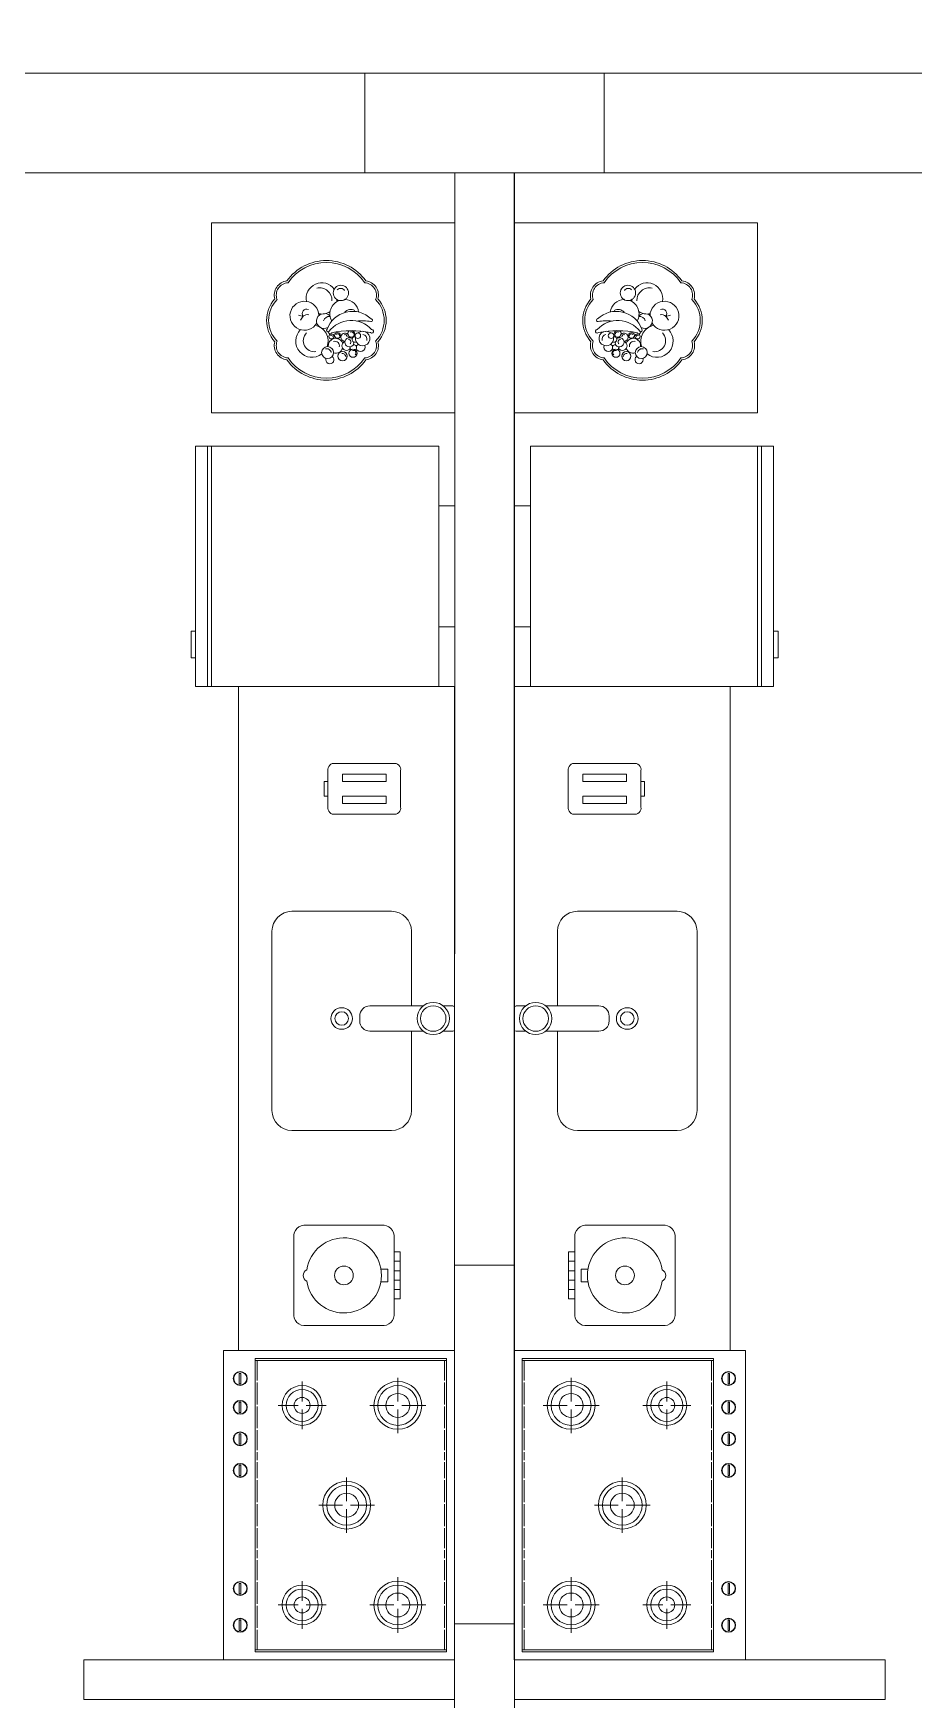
# Model space of a CAD drawing. Header units: millimetres. Extents: x 2878 to 6301, y 540 to 1980.
# Drawn here: x 2928.988 to 2931.197, y 824.625 to 828.806 of the extents above; entities that cross this region are included whole.
import ezdxf

# ---------------------------------------------------------------- set-up
doc = ezdxf.new("R2010")
doc.units = ezdxf.units.MM
doc.header["$LTSCALE"] = 4
for name, color, linetype, lineweight in [('ALVENARIA', 4, 'Continuous', 20), ('COTAS', 35, 'Continuous', 5), ('fino', 2, 'Continuous', 9), ('PILAR', 1, 'Continuous', 5), ('PORTA', 2, 'Continuous', 20)]:
    doc.layers.add(name, color=color, linetype=linetype, lineweight=lineweight)

# ---------------------------------------------------------------- blocks, each defined once
blk = doc.blocks.new('geladeira')
at = {"layer": 'fino'}
for p, q in [((-2.3921, -0.864), (-2.3921, -0.2611)), ((-2.3921, -0.2611), (-1.7821, -0.2611)), ((-2.3621, -0.864), (-2.3621, -0.2611)), ((-2.3521, -0.864), (-2.3521, -0.2611)), ((-1.7821, -0.864), (-1.7821, -0.2611)), ((-1.7821, -0.4111), (-1.7421, -0.4111)), ((-1.7421, -0.714), (-1.7421, -0.4111)), ((-1.7421, -0.714), (-1.7821, -0.714)), ((-1.7821, -0.864), (-2.3921, -0.864))]:
    blk.add_line(p, q, dxfattribs=at)
at = {"layer": 'fino', "linetype": 'Continuous'}
for p, q in [((-2.4034, -0.3332), (-2.4034, -0.3997)), ((-2.3921, -0.3332), (-2.4034, -0.3332)), ((-2.4034, -0.3997), (-2.3921, -0.3997))]:
    blk.add_line(p, q, dxfattribs=at)
blk = doc.blocks.new('liquidificador001')
at = {"linetype": 'Continuous'}
for p, q in [((-3, 4), (3, 4)), ((-4, -3), (-4, 3)), ((4, 3), (4, -3)), ((-0.5, -2.96003), (-0.5, -3.5)), ((-0.5, -3.5), (0.5, -3.5)), ((0.5, -3.5), (0.5, -2.96003)), ((3, -4), (-3, -4)), ((-1.875, -4.5), (-1.875, -4)), ((-1.875, -4.5), (1.875, -4.5)), ((-1.125, -4.5), (-1.125, -4)), ((-0.375, -4), (-0.375, -4.5)), ((0.375, -4.5), (0.375, -4)), ((1.125, -4), (1.125, -4.5)), ((1.875, -4.5), (1.875, -4))]:
    blk.add_line(p, q, dxfattribs=at)
blk.add_circle((0, 0), 0.75, dxfattribs=at)
for centre, radius, start, end in [((-3.125, 3.125), 0.88388, 81.8699, 188.1301), ((3.125, 3.125), 0.88388, 351.8699, 98.1301), ((0, 0), 3, 98.62088, 81.31995), ((0, 2.75), 0.5, 25.58079, 154.1068), ((-3.125, -3.125), 0.88388, 171.8699, 278.1301), ((3.125, -3.125), 0.88388, 261.8699, 8.130102)]:
    blk.add_arc(centre, radius, start, end, dxfattribs=at)
blk = doc.blocks.new('torradeira001')
at = {"linetype": 'Continuous'}
for p, q in [((-2, 0.5), (-2, -4.5)), ((-1, 1.5), (7, 1.5)), ((0, 0), (0, -1)), ((6, 0), (0, 0)), ((6, -1), (6, 0)), ((8, 0.5), (8, -4.5)), ((0, -1), (6, -1)), ((8, -1), (8.5, -1)), ((8.5, -1), (8.5, -3)), ((0, -3), (0, -4)), ((6, -3), (0, -3)), ((0, -4), (6, -4)), ((6, -4), (6, -3)), ((8.5, -3), (8, -3)), ((7, -5.5), (-1, -5.5))]:
    blk.add_line(p, q, dxfattribs=at)
for centre, start, end in [((-1.125, 0.625), 81.8699, 188.1301), ((7.125, 0.625), 351.8699, 98.1301), ((-1.125, -4.625), 171.8699, 278.1301), ((7.125, -4.625), 261.8699, 8.1301)]:
    blk.add_arc(centre, 0.884, start, end, dxfattribs=at)
blk = doc.blocks.new('FRUTEIRA')
for points in [[(-0.1293, -0.2036, 0.464622), (-0.099, -0.249, 0.515229), (0.099, -0.249, 0.464622), (0.1293, -0.2036, 0.385564), (0.1293, -0.0964, 0.464622), (0.099, -0.051, 0.515229), (-0.099, -0.051, 0.464622), (-0.1293, -0.0964, 0.385564)], [(-0.1236, -0.2023, 0.514772), (-0.0962, -0.2442, 0.527868), (0.0962, -0.2442, 0.514772), (0.1236, -0.2023, 0.408), (0.1236, -0.0977, 0.514772), (0.0962, -0.0558, 0.527868), (-0.0962, -0.0558, 0.514772), (-0.1236, -0.0977, 0.408)], [(0.1135, -0.1731, 0.466248), (0.0062, -0.1781, 1.2349), (0.0128, -0.1814, -0.107322), (0.1108, -0.1809, 1.512351)]]:
    blk.add_lwpolyline(points, format="xyb", close=True)
for points in [[(0.0199, -0.0717, 0.800509), (-0.05, -0.1025, 0.800509)], [(-0.0131, -0.134, 1.061423), (0.0035, -0.1679, 1.061423)], [(0.0062, -0.1781, -0.907273), (0.0016, -0.1725, -0.543155), (0.1126, -0.1463, -1.038224), (0.1115, -0.1532, 0.085615), (0.0764, -0.152, 0.085615)]]:
    blk.add_lwpolyline(points, format="xyb")
for centre, radius in [((0.0365, -0.0813), 0.0192), ((0.0125, -0.1902), 0.00641), ((0.0276, -0.1877), 0.00725), ((0.0788, -0.1886), 0.00695), ((0.0031, -0.231), 0.015), ((0.0406, -0.2399), 0.0116), ((0.0667, -0.2326), 0.0102)]:
    blk.add_circle(centre, radius)
for centre, radius, start, end in [((-0.0166, -0.0993), 0.0307, 357.3787, 103.7047), ((0.0357, -0.0816), 0.0119, 34.0385, 134.155), ((-0.0551, -0.1384), 0.0363, 0.8768, 329.4845), ((-0.0496, -0.1326), 0.0111, 65.4345, 220.7979), ((0.045, -0.1341), 0.0363, 110.3069, 209.4826), ((0.0074, -0.1027), 0.0193, 359.9016, 15.7922), ((-0.0116, -0.0949), 0.0392, 348.5561, 355.1835), ((0.045, -0.1341), 0.0363, 7.7212, 87.8046), ((0.0611, -0.141), 0.0185, 57.5119, 142.4941), ((-0.0548, -0.1032), 0.0368, 245.2812, 265.0393), ((0.0046, -0.1957), 0.0839, 138.2504, 146.2914), ((-0.0472, -0.1517), 0.0161, 78.1944, 132.3906), ((-0.0363, -0.2022), 0.0406, 340.0127, 78.2097), ((-0.0116, -0.0949), 0.0392, 258.7961, 302.0807), ((0.0083, -0.1561), 0.0161, 86.9605, 162.1237), ((-0.0058, -0.1514), 0.0189, 37.2996, 79.0856), ((-0.0058, -0.1514), 0.0189, 357.2889, 0.5318), ((-0.0363, -0.2022), 0.0406, 134.726, 307.4942), ((-0.0304, -0.2012), 0.0276, 134.8265, 279.0522), ((0.0232, -0.2138), 0.0187, 20.4895, 187.1705), ((0.0122, -0.1901), 0.00304, 355.6319, 138.7218), ((0.0216, -0.2136), 0.0112, 344.2711, 108.304), ((0.0275, -0.1893), 0.00542, 7.5949, 131.312), ((0.0464, -0.192), 0.0102, 351.216, 272.0799), ((0.0503, -0.2138), 0.0116, 108.3512, 325.436), ((0.0463, -0.1912), 0.00546, 1.1962, 109.4412), ((0.058, -0.2051), 0.0116, 54.0612, 337.2387), ((0.0622, -0.1838), 0.00855, 112.6029, 187.9305), ((0.055, -0.2045), 0.00643, 312.1823, 88.9486), ((0.0622, -0.1838), 0.00855, 227.0482, 67.8409), ((0.0625, -0.1844), 0.00563, 359.8541, 122.6908), ((0.0713, -0.1982), 0.00695, 80.8542, 302.4788), ((0.0745, -0.2068), 0.00641, 159.9709, 329.7948), ((0.091, -0.1956), 0.0182, 170.8289, 130.2443), ((0.0896, -0.1972), 0.0119, 344.2982, 79.7385), ((0.0008, -0.2329), 0.0117, 9.1531, 106.8622), ((0.0087, -0.2486), 0.0102, 162.0547, 53.5948), ((0.0232, -0.2138), 0.0187, 253.8735, 339.6021), ((0.04, -0.2421), 0.00881, 5.4146, 100.3797), ((0.0675, -0.218), 0.00802, 169.6672, 225.1742), ((0.0679, -0.2318), 0.00641, 313.2515, 111.3257), ((0.0675, -0.218), 0.00802, 79.4268, 83.1422), ((0.0675, -0.218), 0.00802, 308.3448, 37.0284), ((0.0856, -0.2167), 0.0116, 162.5606, 165.4157), ((0.0856, -0.2167), 0.0116, 203.0028, 19.032)]:
    blk.add_arc(centre, radius, start, end)
blk = doc.blocks.new('P90D')
for points in [[(-0.025, 0.15), (-0.025, 1), (-0.055, 1), (-0.055, 0.15)], [(-0.9, 0.15), (-0.875, 0.15), (-0.875, 0.1), (-0.85, 0.1), (-0.85, 0), (-0.9, 0)], [(0, 0.15), (-0.025, 0.15), (-0.025, 0.1), (-0.05, 0.1), (-0.05, 0), (0, 0)]]:
    blk.add_lwpolyline(points, close=True)
blk = doc.blocks.new('PILAR')
at = {"layer": 'PILAR', "ltscale": 0.01}
blk.add_lwpolyline([(-0.15, 0), (0.1, 0), (0.1, -0.6), (-0.15, -0.6)], close=True, dxfattribs=at)

msp = doc.modelspace()

# ---------------------------------------------------------------- linework, layer by layer
at = {"layer": 'ALVENARIA'}
for p, q in [((2930.1953, 828.7062), (2928.7942, 828.7063)), ((2930.0447, 828.7062), (2931.4448, 828.7063)), ((2930.0453, 828.4562), (2928.2644, 828.4563)), ((2930.045, 822.2053), (2930.0454, 828.4562)), ((2930.1947, 828.4562), (2931.9757, 828.4563)), ((2930.195, 822.2053), (2930.1954, 828.4562))]:
    msp.add_line(p, q, dxfattribs=at)
at = {"layer": 'ALVENARIA', "ltscale": 200}
for p, q in [((2930.0451, 824.7253), (2930.0453, 828.4562)), ((2930.1949, 824.7253), (2930.1947, 828.4562)), ((2929.115, 824.7253), (2930.0451, 824.7253)), ((2929.115, 824.7253), (2929.115, 824.6253)), ((2931.125, 824.7253), (2930.1949, 824.7253)), ((2931.125, 824.7253), (2931.125, 824.6253)), ((2929.115, 824.6253), (2930.0451, 824.6253)), ((2930.0451, 824.0253), (2930.0451, 824.6253)), ((2931.125, 824.6253), (2930.1949, 824.6253))]:
    msp.add_line(p, q, dxfattribs=at)
at = {"layer": 'COTAS'}
for p, q in [((2929.4351, 828.3309), (2930.0453, 828.3309)), ((2930.8049, 828.3309), (2930.1947, 828.3309)), ((2929.4351, 827.8544), (2930.0453, 827.8544)), ((2930.8049, 827.8544), (2930.1948, 827.8544)), ((2929.6369, 826.6035), (2929.8869, 826.6035)), ((2930.6032, 826.6035), (2930.3532, 826.6035)), ((2929.5869, 826.1035), (2929.5869, 826.5535)), ((2929.9369, 826.5535), (2929.9369, 826.3661)), ((2930.3032, 826.5535), (2930.3032, 826.3661)), ((2930.6532, 826.1035), (2930.6532, 826.5535)), ((2929.9663, 826.3661), (2929.8329, 826.3661)), ((2930.0408, 826.3661), (2930.0167, 826.3661)), ((2930.0451, 826.3069), (2930.0451, 826.3618)), ((2930.1949, 826.3069), (2930.1949, 826.3618)), ((2930.1992, 826.3661), (2930.2234, 826.3661)), ((2930.2737, 826.3661), (2930.4071, 826.3661)), ((2929.8073, 826.3405), (2929.8073, 826.3283)), ((2930.4328, 826.3405), (2930.4328, 826.3283)), ((2929.8329, 826.3026), (2929.9663, 826.3026)), ((2929.9369, 826.3026), (2929.9369, 826.1035)), ((2930.0167, 826.3026), (2930.0408, 826.3026)), ((2930.2234, 826.3026), (2930.1992, 826.3026)), ((2930.4071, 826.3026), (2930.2737, 826.3026)), ((2930.3032, 826.3026), (2930.3032, 826.1035)), ((2929.8869, 826.0535), (2929.6369, 826.0535)), ((2930.3532, 826.0535), (2930.6032, 826.0535)), ((2929.5451, 824.7453), (2929.5451, 825.4813)), ((2929.5451, 825.4813), (2930.0251, 825.4813)), ((2930.0251, 825.4813), (2930.0251, 824.7453)), ((2930.2149, 825.4813), (2930.2149, 824.7453)), ((2930.6949, 825.4813), (2930.2149, 825.4813)), ((2930.6949, 824.7453), (2930.6949, 825.4813)), ((2929.509, 825.4441), (2929.505, 825.4441)), ((2929.505, 825.4441), (2929.505, 825.4181)), ((2929.509, 825.4181), (2929.509, 825.4441)), ((2929.5501, 825.426), (2929.5501, 825.4763)), ((2930.0201, 825.4763), (2930.0201, 825.426)), ((2930.2199, 825.4763), (2930.2199, 825.426)), ((2930.6899, 825.426), (2930.6899, 825.4763)), ((2930.7311, 825.4181), (2930.7311, 825.4441)), ((2930.7311, 825.4441), (2930.7351, 825.4441)), ((2930.7351, 825.4441), (2930.7351, 825.4181)), ((2929.505, 825.4181), (2929.509, 825.4181)), ((2929.5501, 825.3661), (2929.5501, 825.421)), ((2930.0201, 825.421), (2930.0201, 825.3661)), ((2930.2199, 825.421), (2930.2199, 825.3661)), ((2930.6899, 825.3661), (2930.6899, 825.421)), ((2930.7351, 825.4181), (2930.7311, 825.4181)), ((2929.509, 825.3716), (2929.505, 825.3716)), ((2929.505, 825.3716), (2929.505, 825.3456)), ((2929.509, 825.3456), (2929.509, 825.3716)), ((2929.5501, 825.3062), (2929.5501, 825.3611)), ((2930.0201, 825.3611), (2930.0201, 825.3062)), ((2930.2199, 825.3611), (2930.2199, 825.3062)), ((2930.6899, 825.3062), (2930.6899, 825.3611)), ((2930.7311, 825.3456), (2930.7311, 825.3716)), ((2930.7311, 825.3716), (2930.7351, 825.3716)), ((2930.7351, 825.3716), (2930.7351, 825.3456)), ((2929.505, 825.3456), (2929.509, 825.3456)), ((2930.7351, 825.3456), (2930.7311, 825.3456)), ((2929.509, 825.2925), (2929.505, 825.2925)), ((2929.505, 825.2925), (2929.505, 825.2665)), ((2929.509, 825.2665), (2929.509, 825.2925)), ((2929.5501, 825.2509), (2929.5501, 825.3012)), ((2930.0201, 825.3012), (2930.0201, 825.2509)), ((2930.2199, 825.3012), (2930.2199, 825.2509)), ((2930.6899, 825.2509), (2930.6899, 825.3012)), ((2930.7311, 825.2665), (2930.7311, 825.2925)), ((2930.7311, 825.2925), (2930.7351, 825.2925)), ((2930.7351, 825.2925), (2930.7351, 825.2665)), ((2929.505, 825.2665), (2929.509, 825.2665)), ((2929.5501, 825.2259), (2929.5501, 825.2459)), ((2930.0201, 825.2459), (2930.0201, 825.2259)), ((2930.2199, 825.2459), (2930.2199, 825.2259)), ((2930.6899, 825.2259), (2930.6899, 825.2459)), ((2930.7351, 825.2665), (2930.7311, 825.2665)), ((2929.509, 825.2134), (2929.505, 825.2134)), ((2929.505, 825.2134), (2929.505, 825.1874)), ((2929.505, 825.1874), (2929.509, 825.1874)), ((2929.509, 825.1874), (2929.509, 825.2134)), ((2929.5501, 825.1807), (2929.5501, 825.2209)), ((2930.0201, 825.2209), (2930.0201, 825.1807)), ((2930.2199, 825.2209), (2930.2199, 825.1807)), ((2930.6899, 825.1807), (2930.6899, 825.2209)), ((2930.7311, 825.1874), (2930.7311, 825.2134)), ((2930.7311, 825.2134), (2930.7351, 825.2134)), ((2930.7351, 825.1874), (2930.7311, 825.1874)), ((2930.7351, 825.2134), (2930.7351, 825.1874)), ((2929.5501, 825.1208), (2929.5501, 825.1757)), ((2930.0201, 825.1757), (2930.0201, 825.1208)), ((2930.2199, 825.1757), (2930.2199, 825.1208)), ((2930.6899, 825.1208), (2930.6899, 825.1757)), ((2929.5501, 825.0609), (2929.5501, 825.1158)), ((2930.0201, 825.1158), (2930.0201, 825.0609)), ((2930.2199, 825.1158), (2930.2199, 825.0609)), ((2930.6899, 825.0609), (2930.6899, 825.1158)), ((2929.5501, 825.0056), (2929.5501, 825.0559)), ((2930.0201, 825.0559), (2930.0201, 825.0056)), ((2930.2199, 825.0559), (2930.2199, 825.0056)), ((2930.6899, 825.0056), (2930.6899, 825.0559)), ((2929.5501, 824.9806), (2929.5501, 825.0006)), ((2929.5501, 824.9253), (2929.5501, 824.9756)), ((2930.0201, 825.0006), (2930.0201, 824.9806)), ((2930.0201, 824.9756), (2930.0201, 824.9253)), ((2930.2199, 825.0006), (2930.2199, 824.9806)), ((2930.2199, 824.9756), (2930.2199, 824.9253)), ((2930.6899, 824.9806), (2930.6899, 825.0006)), ((2930.6899, 824.9253), (2930.6899, 824.9756)), ((2929.509, 824.9171), (2929.505, 824.9171)), ((2929.505, 824.9171), (2929.505, 824.8911)), ((2929.509, 824.8911), (2929.509, 824.9171)), ((2929.5501, 824.8654), (2929.5501, 824.9203)), ((2930.0201, 824.9203), (2930.0201, 824.8654)), ((2930.2199, 824.9203), (2930.2199, 824.8654)), ((2930.6899, 824.8654), (2930.6899, 824.9203)), ((2930.7311, 824.8911), (2930.7311, 824.9171)), ((2930.7311, 824.9171), (2930.7351, 824.9171)), ((2930.7351, 824.9171), (2930.7351, 824.8911)), ((2929.505, 824.8911), (2929.509, 824.8911)), ((2929.5501, 824.8055), (2929.5501, 824.8604)), ((2930.0201, 824.8604), (2930.0201, 824.8055)), ((2930.2199, 824.8604), (2930.2199, 824.8055)), ((2930.6899, 824.8055), (2930.6899, 824.8604)), ((2930.7351, 824.8911), (2930.7311, 824.8911)), ((2929.505, 824.8248), (2929.505, 824.7988)), ((2929.509, 824.8248), (2929.505, 824.8248)), ((2929.509, 824.7988), (2929.509, 824.8248)), ((2930.7311, 824.8248), (2930.7351, 824.8248)), ((2930.7311, 824.7988), (2930.7311, 824.8248)), ((2930.7351, 824.8248), (2930.7351, 824.7988)), ((2929.505, 824.7988), (2929.509, 824.7988)), ((2929.5501, 824.7503), (2929.5501, 824.8005)), ((2930.0201, 824.8005), (2930.0201, 824.7503)), ((2930.2199, 824.8005), (2930.2199, 824.7503)), ((2930.6899, 824.7503), (2930.6899, 824.8005)), ((2930.7351, 824.7988), (2930.7311, 824.7988)), ((2930.0251, 824.7453), (2929.5451, 824.7453)), ((2930.2149, 824.7453), (2930.6949, 824.7453))]:
    msp.add_line(p, q, dxfattribs=at)
at = {"layer": 'COTAS', "ltscale": 200}
for p, q in [((2929.4351, 827.8544), (2929.4351, 828.3309)), ((2930.8049, 827.8544), (2930.8049, 828.3309))]:
    msp.add_line(p, q, dxfattribs=at)
at = {"layer": 'COTAS', "ltscale": 0.01}
for p, q in [((2929.6626, 825.3736), (2929.6626, 825.4236)), ((2929.9026, 825.3736), (2929.9026, 825.4332)), ((2929.9026, 825.3736), (2929.9026, 825.4332)), ((2930.3374, 825.3736), (2930.3374, 825.4332)), ((2930.3374, 825.3736), (2930.3374, 825.4332)), ((2930.5774, 825.3736), (2930.5774, 825.4236)), ((2929.6526, 825.3636), (2929.6026, 825.3636)), ((2929.6626, 825.3536), (2929.6626, 825.3036)), ((2929.6726, 825.3636), (2929.7226, 825.3636)), ((2929.8926, 825.3636), (2929.8326, 825.3636)), ((2929.9026, 825.3536), (2929.9026, 825.294)), ((2929.9026, 825.3536), (2929.9026, 825.294)), ((2929.9126, 825.3636), (2929.9726, 825.3636)), ((2930.3274, 825.3636), (2930.2674, 825.3636)), ((2930.3374, 825.3536), (2930.3374, 825.294)), ((2930.3374, 825.3536), (2930.3374, 825.294)), ((2930.3474, 825.3636), (2930.4074, 825.3636)), ((2930.5674, 825.3636), (2930.5174, 825.3636)), ((2930.5774, 825.3536), (2930.5774, 825.3036)), ((2930.5874, 825.3636), (2930.6374, 825.3636)), ((2929.7743, 825.1233), (2929.7743, 825.1829)), ((2929.7743, 825.1233), (2929.7743, 825.1829)), ((2930.4658, 825.1233), (2930.4658, 825.1829)), ((2930.4658, 825.1233), (2930.4658, 825.1829)), ((2929.7643, 825.1133), (2929.7043, 825.1133)), ((2929.7743, 825.1033), (2929.7743, 825.0437)), ((2929.7743, 825.1033), (2929.7743, 825.0437)), ((2929.7843, 825.1133), (2929.8443, 825.1133)), ((2930.4558, 825.1133), (2930.3958, 825.1133)), ((2930.4658, 825.1033), (2930.4658, 825.0436)), ((2930.4658, 825.1033), (2930.4658, 825.0436)), ((2930.4758, 825.1133), (2930.5358, 825.1133)), ((2929.6626, 824.8729), (2929.6626, 824.9229)), ((2929.9026, 824.8729), (2929.9026, 824.9326)), ((2929.9026, 824.8729), (2929.9026, 824.9326)), ((2930.3374, 824.8729), (2930.3374, 824.9326)), ((2930.3374, 824.8729), (2930.3374, 824.9326)), ((2930.5774, 824.8729), (2930.5774, 824.9229)), ((2929.6526, 824.8629), (2929.6026, 824.8629)), ((2929.6626, 824.8529), (2929.6626, 824.8029)), ((2929.6726, 824.8629), (2929.7226, 824.8629)), ((2929.8926, 824.8629), (2929.8326, 824.8629)), ((2929.9026, 824.8529), (2929.9026, 824.7933)), ((2929.9026, 824.8529), (2929.9026, 824.7933)), ((2929.9126, 824.8629), (2929.9726, 824.8629)), ((2930.3274, 824.8629), (2930.2674, 824.8629)), ((2930.3374, 824.8529), (2930.3374, 824.7933)), ((2930.3374, 824.8529), (2930.3374, 824.7933)), ((2930.3474, 824.8629), (2930.4074, 824.8629)), ((2930.5674, 824.8629), (2930.5174, 824.8629)), ((2930.5774, 824.8529), (2930.5774, 824.8029)), ((2930.5874, 824.8629), (2930.6374, 824.8629))]:
    msp.add_line(p, q, dxfattribs=at)
at = {"layer": 'COTAS', "color": 3}
for points in [[(2930.0451, 825.5013), (2930.0451, 827.1675), (2929.5034, 827.1675), (2929.5034, 825.5013)], [(2930.1949, 825.5013), (2930.1949, 827.1675), (2930.7366, 827.1675), (2930.7366, 825.5013)]]:
    msp.add_lwpolyline(points, close=True, dxfattribs=at)
at = {"layer": 'COTAS'}
for points in [[(2929.4651, 824.7253), (2929.4651, 825.5013), (2930.0451, 825.5013), (2930.0451, 824.7253)], [(2930.7749, 824.7253), (2930.7749, 825.5013), (2930.1949, 825.5013), (2930.1949, 824.7253)], [(2929.5075, 825.4138), (2929.5008, 825.4151), (2929.4952, 825.4189), (2929.4914, 825.4246), (2929.49, 825.4313), (2929.4914, 825.438), (2929.4952, 825.4437), (2929.5008, 825.4474), (2929.5075, 825.4488), (2929.5142, 825.4474), (2929.5199, 825.4437), (2929.5237, 825.438), (2929.525, 825.4313), (2929.5237, 825.4246), (2929.5199, 825.4189), (2929.5142, 825.4151)], [(2929.5075, 825.4148), (2929.5012, 825.4161), (2929.4959, 825.4196), (2929.4923, 825.425), (2929.491, 825.4313), (2929.4923, 825.4376), (2929.4959, 825.4429), (2929.5012, 825.4465), (2929.5075, 825.4478), (2929.5138, 825.4465), (2929.5192, 825.4429), (2929.5228, 825.4376), (2929.524, 825.4313), (2929.5228, 825.425), (2929.5192, 825.4196), (2929.5138, 825.4161)], [(2930.7325, 825.4138), (2930.7392, 825.4151), (2930.7449, 825.4189), (2930.7487, 825.4246), (2930.75, 825.4313), (2930.7487, 825.438), (2930.7449, 825.4436), (2930.7392, 825.4474), (2930.7325, 825.4488), (2930.7258, 825.4474), (2930.7202, 825.4436), (2930.7164, 825.438), (2930.715, 825.4313), (2930.7164, 825.4246), (2930.7202, 825.4189), (2930.7258, 825.4151)], [(2930.7325, 825.4148), (2930.7388, 825.416), (2930.7442, 825.4196), (2930.7478, 825.425), (2930.749, 825.4313), (2930.7478, 825.4376), (2930.7442, 825.4429), (2930.7388, 825.4465), (2930.7325, 825.4478), (2930.7262, 825.4465), (2930.7209, 825.4429), (2930.7173, 825.4376), (2930.716, 825.4313), (2930.7173, 825.425), (2930.7209, 825.4196), (2930.7262, 825.416)], [(2929.5075, 825.3413), (2929.5008, 825.3426), (2929.4952, 825.3464), (2929.4914, 825.3521), (2929.49, 825.3588), (2929.4914, 825.3655), (2929.4952, 825.3711), (2929.5008, 825.3749), (2929.5075, 825.3763), (2929.5142, 825.3749), (2929.5199, 825.3711), (2929.5237, 825.3655), (2929.525, 825.3588), (2929.5237, 825.3521), (2929.5199, 825.3464), (2929.5142, 825.3426)], [(2929.5075, 825.3423), (2929.5012, 825.3435), (2929.4959, 825.3471), (2929.4923, 825.3525), (2929.491, 825.3588), (2929.4923, 825.3651), (2929.4959, 825.3704), (2929.5012, 825.374), (2929.5075, 825.3752), (2929.5138, 825.374), (2929.5192, 825.3704), (2929.5228, 825.3651), (2929.524, 825.3588), (2929.5228, 825.3525), (2929.5192, 825.3471), (2929.5138, 825.3435)], [(2930.7325, 825.3413), (2930.7392, 825.3426), (2930.7449, 825.3464), (2930.7487, 825.3521), (2930.75, 825.3588), (2930.7487, 825.3655), (2930.7449, 825.3711), (2930.7392, 825.3749), (2930.7325, 825.3763), (2930.7258, 825.3749), (2930.7202, 825.3711), (2930.7164, 825.3655), (2930.715, 825.3588), (2930.7164, 825.3521), (2930.7202, 825.3464), (2930.7258, 825.3426)], [(2930.7325, 825.3423), (2930.7388, 825.3435), (2930.7442, 825.3471), (2930.7478, 825.3525), (2930.749, 825.3588), (2930.7478, 825.3651), (2930.7442, 825.3704), (2930.7388, 825.374), (2930.7325, 825.3752), (2930.7262, 825.374), (2930.7209, 825.3704), (2930.7173, 825.3651), (2930.716, 825.3588), (2930.7173, 825.3525), (2930.7209, 825.3471), (2930.7262, 825.3435)], [(2929.5075, 825.2622), (2929.5008, 825.2635), (2929.4952, 825.2673), (2929.4914, 825.273), (2929.49, 825.2797), (2929.4914, 825.2864), (2929.4952, 825.292), (2929.5008, 825.2958), (2929.5075, 825.2972), (2929.5142, 825.2958), (2929.5199, 825.292), (2929.5237, 825.2864), (2929.525, 825.2797), (2929.5237, 825.273), (2929.5199, 825.2673), (2929.5142, 825.2635)], [(2929.5075, 825.2632), (2929.5012, 825.2644), (2929.4959, 825.268), (2929.4923, 825.2734), (2929.491, 825.2797), (2929.4923, 825.286), (2929.4959, 825.2913), (2929.5012, 825.2949), (2929.5075, 825.2961), (2929.5138, 825.2949), (2929.5192, 825.2913), (2929.5228, 825.286), (2929.524, 825.2797), (2929.5228, 825.2734), (2929.5192, 825.268), (2929.5138, 825.2644)], [(2930.7325, 825.2622), (2930.7392, 825.2635), (2930.7449, 825.2673), (2930.7487, 825.273), (2930.75, 825.2797), (2930.7487, 825.2864), (2930.7449, 825.292), (2930.7392, 825.2958), (2930.7325, 825.2972), (2930.7258, 825.2958), (2930.7202, 825.292), (2930.7164, 825.2864), (2930.715, 825.2797), (2930.7164, 825.273), (2930.7202, 825.2673), (2930.7258, 825.2635)], [(2930.7325, 825.2632), (2930.7388, 825.2644), (2930.7442, 825.268), (2930.7478, 825.2733), (2930.749, 825.2797), (2930.7478, 825.286), (2930.7442, 825.2913), (2930.7388, 825.2949), (2930.7325, 825.2961), (2930.7262, 825.2949), (2930.7209, 825.2913), (2930.7173, 825.286), (2930.716, 825.2797), (2930.7173, 825.2733), (2930.7209, 825.268), (2930.7262, 825.2644)], [(2929.5075, 825.1831), (2929.5008, 825.1844), (2929.4952, 825.1882), (2929.4914, 825.1939), (2929.49, 825.2006), (2929.4914, 825.2073), (2929.4952, 825.2129), (2929.5008, 825.2167), (2929.5075, 825.2181), (2929.5142, 825.2167), (2929.5199, 825.2129), (2929.5237, 825.2073), (2929.525, 825.2006), (2929.5237, 825.1939), (2929.5199, 825.1882), (2929.5142, 825.1844)], [(2929.5075, 825.1841), (2929.5012, 825.1853), (2929.4959, 825.1889), (2929.4923, 825.1942), (2929.491, 825.2006), (2929.4923, 825.2069), (2929.4959, 825.2122), (2929.5012, 825.2158), (2929.5075, 825.217), (2929.5138, 825.2158), (2929.5192, 825.2122), (2929.5228, 825.2069), (2929.524, 825.2006), (2929.5228, 825.1942), (2929.5192, 825.1889), (2929.5138, 825.1853)], [(2930.7325, 825.183), (2930.7392, 825.1844), (2930.7449, 825.1882), (2930.7487, 825.1938), (2930.75, 825.2005), (2930.7487, 825.2072), (2930.7449, 825.2129), (2930.7392, 825.2167), (2930.7325, 825.218), (2930.7258, 825.2167), (2930.7202, 825.2129), (2930.7164, 825.2072), (2930.715, 825.2005), (2930.7164, 825.1938), (2930.7202, 825.1882), (2930.7258, 825.1844)], [(2930.7325, 825.1841), (2930.7388, 825.1853), (2930.7442, 825.1889), (2930.7478, 825.1942), (2930.749, 825.2005), (2930.7478, 825.2069), (2930.7442, 825.2122), (2930.7388, 825.2158), (2930.7325, 825.217), (2930.7262, 825.2158), (2930.7209, 825.2122), (2930.7173, 825.2069), (2930.716, 825.2005), (2930.7173, 825.1942), (2930.7209, 825.1889), (2930.7262, 825.1853)], [(2929.5075, 824.8868), (2929.5008, 824.8881), (2929.4952, 824.8919), (2929.4914, 824.8976), (2929.49, 824.9043), (2929.4914, 824.911), (2929.4952, 824.9166), (2929.5008, 824.9204), (2929.5075, 824.9218), (2929.5142, 824.9204), (2929.5199, 824.9166), (2929.5237, 824.911), (2929.525, 824.9043), (2929.5237, 824.8976), (2929.5199, 824.8919), (2929.5142, 824.8881)], [(2929.5075, 824.8878), (2929.5012, 824.889), (2929.4959, 824.8926), (2929.4923, 824.898), (2929.491, 824.9043), (2929.4923, 824.9106), (2929.4959, 824.9159), (2929.5012, 824.9195), (2929.5075, 824.9208), (2929.5138, 824.9195), (2929.5192, 824.9159), (2929.5228, 824.9106), (2929.524, 824.9043), (2929.5228, 824.898), (2929.5192, 824.8926), (2929.5138, 824.889)], [(2930.7325, 824.8868), (2930.7392, 824.8881), (2930.7449, 824.8919), (2930.7487, 824.8976), (2930.75, 824.9043), (2930.7487, 824.911), (2930.7449, 824.9166), (2930.7392, 824.9204), (2930.7325, 824.9218), (2930.7258, 824.9204), (2930.7202, 824.9166), (2930.7164, 824.911), (2930.715, 824.9043), (2930.7164, 824.8976), (2930.7202, 824.8919), (2930.7258, 824.8881)], [(2930.7325, 824.8878), (2930.7388, 824.889), (2930.7442, 824.8926), (2930.7478, 824.898), (2930.749, 824.9043), (2930.7478, 824.9106), (2930.7442, 824.9159), (2930.7388, 824.9195), (2930.7325, 824.9207), (2930.7262, 824.9195), (2930.7209, 824.9159), (2930.7173, 824.9106), (2930.716, 824.9043), (2930.7173, 824.898), (2930.7209, 824.8926), (2930.7262, 824.889)], [(2929.5075, 824.7945), (2929.5008, 824.7958), (2929.4952, 824.7996), (2929.4914, 824.8053), (2929.49, 824.812), (2929.4914, 824.8187), (2929.4952, 824.8244), (2929.5008, 824.8281), (2929.5075, 824.8295), (2929.5142, 824.8281), (2929.5199, 824.8244), (2929.5237, 824.8187), (2929.525, 824.812), (2929.5237, 824.8053), (2929.5199, 824.7996), (2929.5142, 824.7958)], [(2929.5075, 824.7955), (2929.5012, 824.7968), (2929.4959, 824.8003), (2929.4923, 824.8057), (2929.491, 824.812), (2929.4923, 824.8183), (2929.4959, 824.8236), (2929.5012, 824.8272), (2929.5075, 824.8285), (2929.5138, 824.8272), (2929.5192, 824.8236), (2929.5228, 824.8183), (2929.524, 824.812), (2929.5228, 824.8057), (2929.5192, 824.8003), (2929.5138, 824.7968)], [(2930.7325, 824.7945), (2930.7392, 824.7958), (2930.7449, 824.7996), (2930.7487, 824.8053), (2930.75, 824.812), (2930.7487, 824.8187), (2930.7449, 824.8243), (2930.7392, 824.8281), (2930.7325, 824.8295), (2930.7258, 824.8281), (2930.7202, 824.8243), (2930.7164, 824.8187), (2930.715, 824.812), (2930.7164, 824.8053), (2930.7202, 824.7996), (2930.7258, 824.7958)], [(2930.7325, 824.7955), (2930.7388, 824.7967), (2930.7442, 824.8003), (2930.7478, 824.8057), (2930.749, 824.812), (2930.7478, 824.8183), (2930.7442, 824.8236), (2930.7388, 824.8272), (2930.7325, 824.8285), (2930.7262, 824.8272), (2930.7209, 824.8236), (2930.7173, 824.8183), (2930.716, 824.812), (2930.7173, 824.8057), (2930.7209, 824.8003), (2930.7262, 824.7967)]]:
    msp.add_lwpolyline(points, close=True, dxfattribs=at)
for points in [[(2929.5451, 825.4763), (2930.0251, 825.4763)], [(2930.6949, 825.4763), (2930.2149, 825.4763)], [(2930.0251, 824.7503), (2929.5451, 824.7503)], [(2930.2149, 824.7503), (2930.6949, 824.7503)]]:
    msp.add_lwpolyline(points, dxfattribs=at)
at = {"layer": 'COTAS', "color": 7}
for centre, radius in [((2929.7619, 826.3344), 0.0271), ((2929.9915, 826.3344), 0.032), ((2930.2486, 826.3344), 0.032), ((2930.4782, 826.3344), 0.0271), ((2929.7619, 826.3344), 0.0171), ((2930.4782, 826.3344), 0.0171)]:
    msp.add_circle(centre, radius, dxfattribs=at)
at = {"layer": 'COTAS'}
for centre, radius in [((2929.9915, 826.3344), 0.0405), ((2930.2486, 826.3344), 0.0405), ((2929.6626, 825.3636), 0.05), ((2929.6626, 825.3636), 0.04), ((2929.9026, 825.3636), 0.06), ((2929.9026, 825.3636), 0.05), ((2929.9026, 825.3636), 0.03), ((2930.3374, 825.3636), 0.06), ((2930.3374, 825.3636), 0.05), ((2930.3374, 825.3636), 0.03), ((2930.5774, 825.3636), 0.05), ((2930.5774, 825.3636), 0.04), ((2929.6626, 825.3636), 0.02), ((2930.5774, 825.3636), 0.02), ((2929.7743, 825.1133), 0.06), ((2929.7743, 825.1133), 0.05), ((2929.7743, 825.1133), 0.03), ((2930.4658, 825.1133), 0.06), ((2930.4658, 825.1133), 0.05), ((2930.4658, 825.1133), 0.03), ((2929.6626, 824.8629), 0.05), ((2929.6626, 824.8629), 0.04), ((2929.9026, 824.8629), 0.06), ((2929.9026, 824.8629), 0.05), ((2929.9026, 824.8629), 0.03), ((2930.3374, 824.8629), 0.06), ((2930.3374, 824.8629), 0.05), ((2930.3374, 824.8629), 0.03), ((2930.5774, 824.8629), 0.05), ((2930.5774, 824.8629), 0.04), ((2929.6626, 824.8629), 0.02), ((2930.5774, 824.8629), 0.02)]:
    msp.add_circle(centre, radius, dxfattribs=at)
for centre, radius, start, end in [((2929.6369, 826.5535), 0.05, 90, 180), ((2929.8869, 826.5535), 0.05, 0, 90), ((2930.3532, 826.5535), 0.05, 90, 180), ((2930.6032, 826.5535), 0.05, 0, 90), ((2929.8329, 826.3405), 0.0257, 90, 180), ((2930.0408, 826.3618), 0.00428, 0, 90), ((2930.1992, 826.3618), 0.00428, 90, 180), ((2930.4071, 826.3405), 0.0257, 0, 90), ((2929.8329, 826.3283), 0.0257, 180, 270), ((2930.4071, 826.3283), 0.0257, 270, 0), ((2930.0408, 826.3069), 0.00428, 270, 0), ((2930.1992, 826.3069), 0.00428, 180, 270), ((2929.6369, 826.1035), 0.05, 180, 270), ((2929.8869, 826.1035), 0.05, 270, 0), ((2930.3532, 826.1035), 0.05, 180, 270), ((2930.6032, 826.1035), 0.05, 270, 0)]:
    msp.add_arc(centre, radius, start, end, dxfattribs=at)
at = {"layer": 'PILAR', "color": 1, "ltscale": 0.01}
msp.add_lwpolyline([(2930.0451, 824.8153), (2930.1951, 824.8153), (2930.1951, 825.7153), (2930.0452, 825.7153)], close=True, dxfattribs=at)

# ---------------------------------------------------------------- block references
at = {"layer": 'COTAS', "xscale": -1, "rotation": 90}
msp.add_blockref('PILAR', (2929.8199, 828.5562), dxfattribs=at)
at = {"layer": 'COTAS'}
msp.add_blockref('FRUTEIRA', (2929.7235, 828.2362), dxfattribs=at)
at = {"layer": 'COTAS', "extrusion": (0, 0, -1), "zscale": -1}
msp.add_blockref('FRUTEIRA', (-2930.5165, 828.2362), dxfattribs=at)
at = {"layer": 'COTAS', "color": 3, "xscale": -1, "rotation": 180}
msp.add_blockref('geladeira', (2931.7875, 826.9064), dxfattribs=at)
at = {"layer": 'COTAS', "color": 3, "rotation": 180}
msp.add_blockref('geladeira', (2928.4532, 826.9064), dxfattribs=at)
at = {"layer": 'COTAS', "color": 3, "yscale": 0.01824341439327776, "zscale": 0.01824341439327776}
for p, xscale in [((2929.8733, 826.9472), -0.01824341439327776), ((2930.3667, 826.9472), 0.01824341439327776)]:
    msp.add_blockref('torradeira001', p, dxfattribs=dict(at, xscale=xscale))
at = {"layer": 'COTAS', "color": 3, "yscale": 0.0314170444966582, "zscale": 0.0314170444966582}
for p, xscale, rotation in [((2929.7675, 825.6898), -0.0314170444966582, 90), ((2930.4725, 825.6898), 0.0314170444966582, 270)]:
    msp.add_blockref('liquidificador001', p, dxfattribs=dict(at, xscale=xscale, rotation=rotation))
at = {"layer": 'PORTA', "color": 3, "rotation": 270}
msp.add_blockref('P90D', (2928.6442, 828.8063), dxfattribs=at)
at = {"layer": 'PORTA', "color": 3, "xscale": -1, "rotation": 90}
msp.add_blockref('P90D', (2931.5948, 828.8063), dxfattribs=at)

doc.saveas('drawing.dxf')
